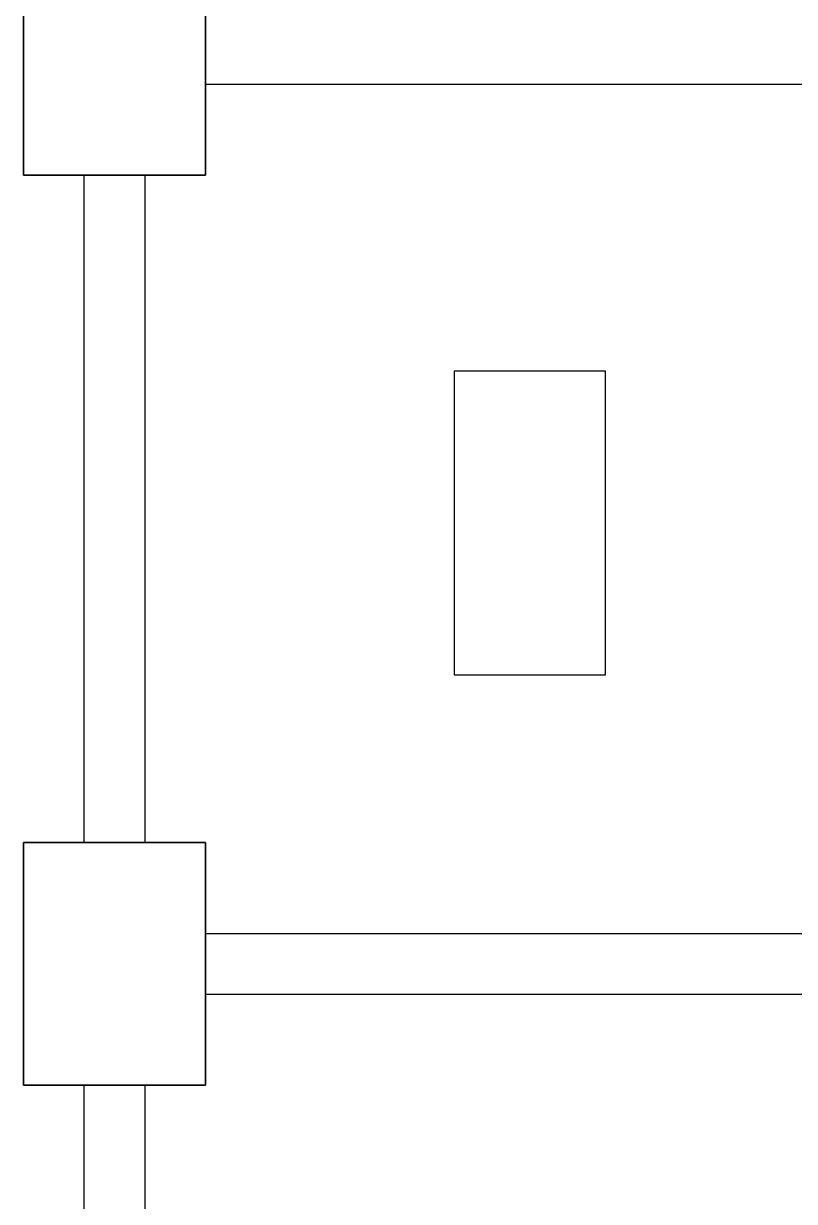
# Model space of a CAD drawing. Extents: x -19 to 297, y 0 to 420.
# Drawn here: x 224.67 to 231.02, y 262.31 to 272.02 of the extents above; entities that cross this region are included whole.
import ezdxf

# ---------------------------------------------------------------- set-up
doc = ezdxf.new("R2010")
doc.units = 0
doc.header["$MEASUREMENT"] = 0
doc.linetypes.add('K5LT_BASIC', pattern=[0])
doc.layers.add('Системный слой', color=7, linetype='Continuous')

# ---------------------------------------------------------------- blocks, each defined once
blk = doc.blocks.new('*U')
at = {"layer": 'Системный слой', "color": 5, "linetype": 'K5LT_BASIC'}
for p, q in [((224.6667, 272.7688), (224.6667, 270.7688)), ((226.1667, 270.7688), (226.1667, 272.7688)), ((224.6667, 270.7688), (226.1667, 270.7688)), ((229.4663, 269.153), (228.2163, 269.153)), ((228.2163, 269.153), (228.2163, 266.653)), ((229.4663, 266.653), (229.4663, 269.153)), ((228.2163, 266.653), (229.4663, 266.653)), ((226.1667, 265.2688), (224.6667, 265.2688)), ((224.6667, 265.2688), (224.6667, 263.2688)), ((226.1667, 263.2688), (226.1667, 265.2688)), ((224.6667, 263.2688), (226.1667, 263.2688))]:
    blk.add_line(p, q, dxfattribs=at)

msp = doc.modelspace()

# ---------------------------------------------------------------- linework, layer by layer
at = {"layer": 'Системный слой', "color": 5, "linetype": 'K5LT_BASIC'}
for p, q in [((224.6667, 272.7688), (224.6667, 270.7688)), ((224.6667, 270.7688), (224.6667, 272.7688)), ((226.1667, 272.7688), (226.1667, 270.7688)), ((226.1667, 270.7688), (226.1667, 272.7688)), ((226.1667, 270.7688), (226.1667, 272.7688)), ((226.1667, 272.0188), (226.1667, 271.2688)), ((226.1662, 271.519), (240.1662, 271.519)), ((226.1667, 270.7688), (224.6667, 270.7688)), ((224.6667, 270.7688), (226.1667, 270.7688)), ((225.1667, 265.2688), (225.1667, 270.7688)), ((225.6667, 270.7688), (225.6667, 265.2688)), ((224.6667, 265.2688), (226.1667, 265.2688)), ((224.6667, 265.2688), (224.6667, 263.2688)), ((224.6667, 263.2688), (224.6667, 265.2688)), ((224.6667, 265.2688), (226.1667, 265.2688)), ((226.1667, 265.2688), (225.1667, 265.2688)), ((226.1662, 264.769), (226.1667, 265.2688)), ((226.1667, 265.2688), (226.1667, 263.2688)), ((226.1667, 263.2688), (226.1667, 265.2688)), ((226.1667, 263.2688), (226.1667, 265.2688)), ((226.1662, 264.519), (240.1662, 264.519)), ((226.1667, 264.5188), (226.1667, 263.7688)), ((226.1662, 264.019), (240.1662, 264.019)), ((226.1667, 263.2688), (224.6667, 263.2688)), ((224.6667, 263.2688), (226.1667, 263.2688)), ((225.1667, 257.7688), (225.1667, 263.2688)), ((225.6667, 263.2688), (225.6667, 257.7688))]:
    msp.add_line(p, q, dxfattribs=at)

# ---------------------------------------------------------------- block references
at = {"layer": 'Системный слой'}
msp.add_blockref('*U', (0, 0), dxfattribs=at)
msp.add_blockref('*U', (0, 0), dxfattribs=at)
msp.add_blockref('*U', (0, 0), dxfattribs=at)
msp.add_blockref('*U', (0, 0), dxfattribs=at)
msp.add_blockref('*U', (0, 0), dxfattribs=at)
msp.add_blockref('*U', (0, 0), dxfattribs=at)
msp.add_blockref('*U', (0, 0), dxfattribs=at)
msp.add_blockref('*U', (0, 0), dxfattribs=at)
msp.add_blockref('*U', (0, 0), dxfattribs=at)
msp.add_blockref('*U', (0, 0), dxfattribs=at)
msp.add_blockref('*U', (0, 0), dxfattribs=at)
msp.add_blockref('*U', (0, 0), dxfattribs=at)
msp.add_blockref('*U', (0, 0), dxfattribs=at)
msp.add_blockref('*U', (0, 0), dxfattribs=at)
msp.add_blockref('*U', (0, 0), dxfattribs=at)
msp.add_blockref('*U', (0, 0), dxfattribs=at)
msp.add_blockref('*U', (0, 0), dxfattribs=at)
msp.add_blockref('*U', (0, 0), dxfattribs=at)
msp.add_blockref('*U', (0, 0), dxfattribs=at)
msp.add_blockref('*U', (0, 0), dxfattribs=at)
msp.add_blockref('*U', (0, 0), dxfattribs=at)
msp.add_blockref('*U', (0, 0), dxfattribs=at)
msp.add_blockref('*U', (0, 0), dxfattribs=at)
msp.add_blockref('*U', (0, 0), dxfattribs=at)
msp.add_blockref('*U', (0, 0), dxfattribs=at)
msp.add_blockref('*U', (0, 0), dxfattribs=at)
msp.add_blockref('*U', (0, 0), dxfattribs=at)
msp.add_blockref('*U', (0, 0), dxfattribs=at)
msp.add_blockref('*U', (0, 0), dxfattribs=at)
msp.add_blockref('*U', (0, 0), dxfattribs=at)
msp.add_blockref('*U', (0, 0), dxfattribs=at)
msp.add_blockref('*U', (0, 0), dxfattribs=at)
msp.add_blockref('*U', (0, 0), dxfattribs=at)
msp.add_blockref('*U', (0, 0), dxfattribs=at)
msp.add_blockref('*U', (0, 0), dxfattribs=at)
msp.add_blockref('*U', (0, 0), dxfattribs=at)
msp.add_blockref('*U', (0, 0), dxfattribs=at)
msp.add_blockref('*U', (0, 0), dxfattribs=at)
msp.add_blockref('*U', (0, 0), dxfattribs=at)
msp.add_blockref('*U', (0, 0), dxfattribs=at)
msp.add_blockref('*U', (0, 0), dxfattribs=at)
msp.add_blockref('*U', (0, 0), dxfattribs=at)
msp.add_blockref('*U', (0, 0), dxfattribs=at)
msp.add_blockref('*U', (0, 0), dxfattribs=at)
msp.add_blockref('*U', (0, 0), dxfattribs=at)
msp.add_blockref('*U', (0, 0), dxfattribs=at)
msp.add_blockref('*U', (0, 0), dxfattribs=at)
msp.add_blockref('*U', (0, 0), dxfattribs=at)
msp.add_blockref('*U', (0, 0), dxfattribs=at)
msp.add_blockref('*U', (0, 0), dxfattribs=at)
msp.add_blockref('*U', (0, 0), dxfattribs=at)
msp.add_blockref('*U', (0, 0), dxfattribs=at)
msp.add_blockref('*U', (0, 0), dxfattribs=at)
msp.add_blockref('*U', (0, 0), dxfattribs=at)
msp.add_blockref('*U', (0, 0), dxfattribs=at)
msp.add_blockref('*U', (0, 0), dxfattribs=at)
msp.add_blockref('*U', (0, 0), dxfattribs=at)
msp.add_blockref('*U', (0, 0), dxfattribs=at)
msp.add_blockref('*U', (0, 0), dxfattribs=at)
msp.add_blockref('*U', (0, 0), dxfattribs=at)
msp.add_blockref('*U', (0, 0), dxfattribs=at)
msp.add_blockref('*U', (0, 0), dxfattribs=at)
msp.add_blockref('*U', (0, 0), dxfattribs=at)
msp.add_blockref('*U', (0, 0), dxfattribs=at)
msp.add_blockref('*U', (0, 0), dxfattribs=at)
msp.add_blockref('*U', (0, 0), dxfattribs=at)
msp.add_blockref('*U', (0, 0), dxfattribs=at)
msp.add_blockref('*U', (0, 0), dxfattribs=at)
msp.add_blockref('*U', (0, 0), dxfattribs=at)
msp.add_blockref('*U', (0, 0), dxfattribs=at)
msp.add_blockref('*U', (0, 0), dxfattribs=at)
msp.add_blockref('*U', (0, 0), dxfattribs=at)
msp.add_blockref('*U', (0, 0), dxfattribs=at)
msp.add_blockref('*U', (0, 0), dxfattribs=at)
msp.add_blockref('*U', (0, 0), dxfattribs=at)
msp.add_blockref('*U', (0, 0), dxfattribs=at)
msp.add_blockref('*U', (0, 0), dxfattribs=at)
msp.add_blockref('*U', (0, 0), dxfattribs=at)
msp.add_blockref('*U', (0, 0), dxfattribs=at)
msp.add_blockref('*U', (0, 0), dxfattribs=at)
msp.add_blockref('*U', (0, 0), dxfattribs=at)
msp.add_blockref('*U', (0, 0), dxfattribs=at)
msp.add_blockref('*U', (0, 0), dxfattribs=at)
msp.add_blockref('*U', (0, 0), dxfattribs=at)
msp.add_blockref('*U', (0, 0), dxfattribs=at)
msp.add_blockref('*U', (0, 0), dxfattribs=at)
msp.add_blockref('*U', (0, 0), dxfattribs=at)
msp.add_blockref('*U', (0, 0), dxfattribs=at)
msp.add_blockref('*U', (0, 0), dxfattribs=at)
msp.add_blockref('*U', (0, 0), dxfattribs=at)
msp.add_blockref('*U', (0, 0), dxfattribs=at)
msp.add_blockref('*U', (0, 0), dxfattribs=at)
msp.add_blockref('*U', (0, 0), dxfattribs=at)
msp.add_blockref('*U', (0, 0), dxfattribs=at)
msp.add_blockref('*U', (0, 0), dxfattribs=at)
msp.add_blockref('*U', (0, 0), dxfattribs=at)
msp.add_blockref('*U', (0, 0), dxfattribs=at)
msp.add_blockref('*U', (0, 0), dxfattribs=at)
msp.add_blockref('*U', (0, 0), dxfattribs=at)
msp.add_blockref('*U', (0, 0), dxfattribs=at)
msp.add_blockref('*U', (0, 0), dxfattribs=at)
msp.add_blockref('*U', (0, 0), dxfattribs=at)
msp.add_blockref('*U', (0, 0), dxfattribs=at)
msp.add_blockref('*U', (0, 0), dxfattribs=at)
msp.add_blockref('*U', (0, 0), dxfattribs=at)
msp.add_blockref('*U', (0, 0), dxfattribs=at)
msp.add_blockref('*U', (0, 0), dxfattribs=at)
msp.add_blockref('*U', (0, 0), dxfattribs=at)
msp.add_blockref('*U', (0, 0), dxfattribs=at)
msp.add_blockref('*U', (0, 0), dxfattribs=at)
msp.add_blockref('*U', (0, 0), dxfattribs=at)
msp.add_blockref('*U', (0, 0), dxfattribs=at)
msp.add_blockref('*U', (0, 0), dxfattribs=at)
msp.add_blockref('*U', (0, 0), dxfattribs=at)
msp.add_blockref('*U', (0, 0), dxfattribs=at)
msp.add_blockref('*U', (0, 0), dxfattribs=at)
msp.add_blockref('*U', (0, 0), dxfattribs=at)
msp.add_blockref('*U', (0, 0), dxfattribs=at)
msp.add_blockref('*U', (0, 0), dxfattribs=at)
msp.add_blockref('*U', (0, 0), dxfattribs=at)
msp.add_blockref('*U', (0, 0), dxfattribs=at)
msp.add_blockref('*U', (0, 0), dxfattribs=at)
msp.add_blockref('*U', (0, 0), dxfattribs=at)
msp.add_blockref('*U', (0, 0), dxfattribs=at)
msp.add_blockref('*U', (0, 0), dxfattribs=at)
msp.add_blockref('*U', (0, 0), dxfattribs=at)
msp.add_blockref('*U', (0, 0), dxfattribs=at)
msp.add_blockref('*U', (0, 0), dxfattribs=at)
msp.add_blockref('*U', (0, 0), dxfattribs=at)
msp.add_blockref('*U', (0, 0), dxfattribs=at)
msp.add_blockref('*U', (0, 0), dxfattribs=at)
msp.add_blockref('*U', (0, 0), dxfattribs=at)
msp.add_blockref('*U', (0, 0), dxfattribs=at)
msp.add_blockref('*U', (0, 0), dxfattribs=at)
msp.add_blockref('*U', (0, 0), dxfattribs=at)
msp.add_blockref('*U', (0, 0), dxfattribs=at)
msp.add_blockref('*U', (0, 0), dxfattribs=at)
msp.add_blockref('*U', (0, 0), dxfattribs=at)
msp.add_blockref('*U', (0, 0), dxfattribs=at)
msp.add_blockref('*U', (0, 0), dxfattribs=at)
msp.add_blockref('*U', (0, 0), dxfattribs=at)
msp.add_blockref('*U', (0, 0), dxfattribs=at)
msp.add_blockref('*U', (0, 0), dxfattribs=at)
msp.add_blockref('*U', (0, 0), dxfattribs=at)
msp.add_blockref('*U', (0, 0), dxfattribs=at)
msp.add_blockref('*U', (0, 0), dxfattribs=at)
msp.add_blockref('*U', (0, 0), dxfattribs=at)
msp.add_blockref('*U', (0, 0), dxfattribs=at)
msp.add_blockref('*U', (0, 0), dxfattribs=at)
msp.add_blockref('*U', (0, 0), dxfattribs=at)
msp.add_blockref('*U', (0, 0), dxfattribs=at)
msp.add_blockref('*U', (0, 0), dxfattribs=at)
msp.add_blockref('*U', (0, 0), dxfattribs=at)
msp.add_blockref('*U', (0, 0), dxfattribs=at)
msp.add_blockref('*U', (0, 0), dxfattribs=at)
msp.add_blockref('*U', (0, 0), dxfattribs=at)
msp.add_blockref('*U', (0, 0), dxfattribs=at)
msp.add_blockref('*U', (0, 0), dxfattribs=at)
msp.add_blockref('*U', (0, 0), dxfattribs=at)
msp.add_blockref('*U', (0, 0), dxfattribs=at)
msp.add_blockref('*U', (0, 0), dxfattribs=at)
msp.add_blockref('*U', (0, 0), dxfattribs=at)
msp.add_blockref('*U', (0, 0), dxfattribs=at)
msp.add_blockref('*U', (0, 0), dxfattribs=at)
msp.add_blockref('*U', (0, 0), dxfattribs=at)
msp.add_blockref('*U', (0, 0), dxfattribs=at)
msp.add_blockref('*U', (0, 0), dxfattribs=at)
msp.add_blockref('*U', (0, 0), dxfattribs=at)
msp.add_blockref('*U', (0, 0), dxfattribs=at)
msp.add_blockref('*U', (0, 0), dxfattribs=at)
msp.add_blockref('*U', (0, 0), dxfattribs=at)
msp.add_blockref('*U', (0, 0), dxfattribs=at)
msp.add_blockref('*U', (0, 0), dxfattribs=at)
msp.add_blockref('*U', (0, 0), dxfattribs=at)
msp.add_blockref('*U', (0, 0), dxfattribs=at)
msp.add_blockref('*U', (0, 0), dxfattribs=at)
msp.add_blockref('*U', (0, 0), dxfattribs=at)
msp.add_blockref('*U', (0, 0), dxfattribs=at)
msp.add_blockref('*U', (0, 0), dxfattribs=at)
msp.add_blockref('*U', (0, 0), dxfattribs=at)
msp.add_blockref('*U', (0, 0), dxfattribs=at)
msp.add_blockref('*U', (0, 0), dxfattribs=at)
msp.add_blockref('*U', (0, 0), dxfattribs=at)
msp.add_blockref('*U', (0, 0), dxfattribs=at)
msp.add_blockref('*U', (0, 0), dxfattribs=at)
msp.add_blockref('*U', (0, 0), dxfattribs=at)
msp.add_blockref('*U', (0, 0), dxfattribs=at)
msp.add_blockref('*U', (0, 0), dxfattribs=at)
msp.add_blockref('*U', (0, 0), dxfattribs=at)
msp.add_blockref('*U', (0, 0), dxfattribs=at)
msp.add_blockref('*U', (0, 0), dxfattribs=at)
msp.add_blockref('*U', (0, 0), dxfattribs=at)
msp.add_blockref('*U', (0, 0), dxfattribs=at)
msp.add_blockref('*U', (0, 0), dxfattribs=at)
msp.add_blockref('*U', (0, 0), dxfattribs=at)
msp.add_blockref('*U', (0, 0), dxfattribs=at)
msp.add_blockref('*U', (0, 0), dxfattribs=at)
msp.add_blockref('*U', (0, 0), dxfattribs=at)
msp.add_blockref('*U', (0, 0), dxfattribs=at)
msp.add_blockref('*U', (0, 0), dxfattribs=at)
msp.add_blockref('*U', (0, 0), dxfattribs=at)
msp.add_blockref('*U', (0, 0), dxfattribs=at)
msp.add_blockref('*U', (0, 0), dxfattribs=at)
msp.add_blockref('*U', (0, 0), dxfattribs=at)
msp.add_blockref('*U', (0, 0), dxfattribs=at)
msp.add_blockref('*U', (0, 0), dxfattribs=at)
msp.add_blockref('*U', (0, 0), dxfattribs=at)
msp.add_blockref('*U', (0, 0), dxfattribs=at)
msp.add_blockref('*U', (0, 0), dxfattribs=at)
msp.add_blockref('*U', (0, 0), dxfattribs=at)
msp.add_blockref('*U', (0, 0), dxfattribs=at)
msp.add_blockref('*U', (0, 0), dxfattribs=at)
msp.add_blockref('*U', (0, 0), dxfattribs=at)
msp.add_blockref('*U', (0, 0), dxfattribs=at)
msp.add_blockref('*U', (0, 0), dxfattribs=at)
msp.add_blockref('*U', (0, 0), dxfattribs=at)
msp.add_blockref('*U', (0, 0), dxfattribs=at)
msp.add_blockref('*U', (0, 0), dxfattribs=at)
msp.add_blockref('*U', (0, 0), dxfattribs=at)
msp.add_blockref('*U', (0, 0), dxfattribs=at)
msp.add_blockref('*U', (0, 0), dxfattribs=at)
msp.add_blockref('*U', (0, 0), dxfattribs=at)
msp.add_blockref('*U', (0, 0), dxfattribs=at)
msp.add_blockref('*U', (0, 0), dxfattribs=at)
msp.add_blockref('*U', (0, 0), dxfattribs=at)
msp.add_blockref('*U', (0, 0), dxfattribs=at)
msp.add_blockref('*U', (0, 0), dxfattribs=at)
msp.add_blockref('*U', (0, 0), dxfattribs=at)
msp.add_blockref('*U', (0, 0), dxfattribs=at)
msp.add_blockref('*U', (0, 0), dxfattribs=at)
msp.add_blockref('*U', (0, 0), dxfattribs=at)
msp.add_blockref('*U', (0, 0), dxfattribs=at)
msp.add_blockref('*U', (0, 0), dxfattribs=at)
msp.add_blockref('*U', (0, 0), dxfattribs=at)
msp.add_blockref('*U', (0, 0), dxfattribs=at)
msp.add_blockref('*U', (0, 0), dxfattribs=at)
msp.add_blockref('*U', (0, 0), dxfattribs=at)
msp.add_blockref('*U', (0, 0), dxfattribs=at)
msp.add_blockref('*U', (0, 0), dxfattribs=at)
msp.add_blockref('*U', (0, 0), dxfattribs=at)
msp.add_blockref('*U', (0, 0), dxfattribs=at)
msp.add_blockref('*U', (0, 0), dxfattribs=at)
msp.add_blockref('*U', (0, 0), dxfattribs=at)
msp.add_blockref('*U', (0, 0), dxfattribs=at)
msp.add_blockref('*U', (0, 0), dxfattribs=at)
msp.add_blockref('*U', (0, 0), dxfattribs=at)
msp.add_blockref('*U', (0, 0), dxfattribs=at)
msp.add_blockref('*U', (0, 0), dxfattribs=at)
msp.add_blockref('*U', (0, 0), dxfattribs=at)
msp.add_blockref('*U', (0, 0), dxfattribs=at)
msp.add_blockref('*U', (0, 0), dxfattribs=at)
msp.add_blockref('*U', (0, 0), dxfattribs=at)
msp.add_blockref('*U', (0, 0), dxfattribs=at)
msp.add_blockref('*U', (0, 0), dxfattribs=at)
msp.add_blockref('*U', (0, 0), dxfattribs=at)
msp.add_blockref('*U', (0, 0), dxfattribs=at)
msp.add_blockref('*U', (0, 0), dxfattribs=at)
msp.add_blockref('*U', (0, 0), dxfattribs=at)
msp.add_blockref('*U', (0, 0), dxfattribs=at)
msp.add_blockref('*U', (0, 0), dxfattribs=at)
msp.add_blockref('*U', (0, 0), dxfattribs=at)
msp.add_blockref('*U', (0, 0), dxfattribs=at)
msp.add_blockref('*U', (0, 0), dxfattribs=at)
msp.add_blockref('*U', (0, 0), dxfattribs=at)
msp.add_blockref('*U', (0, 0), dxfattribs=at)
msp.add_blockref('*U', (0, 0), dxfattribs=at)
msp.add_blockref('*U', (0, 0), dxfattribs=at)
msp.add_blockref('*U', (0, 0), dxfattribs=at)
msp.add_blockref('*U', (0, 0), dxfattribs=at)
msp.add_blockref('*U', (0, 0), dxfattribs=at)
msp.add_blockref('*U', (0, 0), dxfattribs=at)
msp.add_blockref('*U', (0, 0), dxfattribs=at)
msp.add_blockref('*U', (0, 0), dxfattribs=at)
msp.add_blockref('*U', (0, 0), dxfattribs=at)
msp.add_blockref('*U', (0, 0), dxfattribs=at)
msp.add_blockref('*U', (0, 0), dxfattribs=at)
msp.add_blockref('*U', (0, 0), dxfattribs=at)
msp.add_blockref('*U', (0, 0), dxfattribs=at)
msp.add_blockref('*U', (0, 0), dxfattribs=at)
msp.add_blockref('*U', (0, 0), dxfattribs=at)
msp.add_blockref('*U', (0, 0), dxfattribs=at)
msp.add_blockref('*U', (0, 0), dxfattribs=at)
msp.add_blockref('*U', (0, 0), dxfattribs=at)
msp.add_blockref('*U', (0, 0), dxfattribs=at)
msp.add_blockref('*U', (0, 0), dxfattribs=at)
msp.add_blockref('*U', (0, 0), dxfattribs=at)
msp.add_blockref('*U', (0, 0), dxfattribs=at)
msp.add_blockref('*U', (0, 0), dxfattribs=at)
msp.add_blockref('*U', (0, 0), dxfattribs=at)
msp.add_blockref('*U', (0, 0), dxfattribs=at)
msp.add_blockref('*U', (0, 0), dxfattribs=at)
msp.add_blockref('*U', (0, 0), dxfattribs=at)
msp.add_blockref('*U', (0, 0), dxfattribs=at)
msp.add_blockref('*U', (0, 0), dxfattribs=at)
msp.add_blockref('*U', (0, 0), dxfattribs=at)
msp.add_blockref('*U', (0, 0), dxfattribs=at)
msp.add_blockref('*U', (0, 0), dxfattribs=at)
msp.add_blockref('*U', (0, 0), dxfattribs=at)
msp.add_blockref('*U', (0, 0), dxfattribs=at)
msp.add_blockref('*U', (0, 0), dxfattribs=at)
msp.add_blockref('*U', (0, 0), dxfattribs=at)
msp.add_blockref('*U', (0, 0), dxfattribs=at)
msp.add_blockref('*U', (0, 0), dxfattribs=at)
msp.add_blockref('*U', (0, 0), dxfattribs=at)
msp.add_blockref('*U', (0, 0), dxfattribs=at)
msp.add_blockref('*U', (0, 0), dxfattribs=at)
msp.add_blockref('*U', (0, 0), dxfattribs=at)
msp.add_blockref('*U', (0, 0), dxfattribs=at)
msp.add_blockref('*U', (0, 0), dxfattribs=at)
msp.add_blockref('*U', (0, 0), dxfattribs=at)
msp.add_blockref('*U', (0, 0), dxfattribs=at)
msp.add_blockref('*U', (0, 0), dxfattribs=at)
msp.add_blockref('*U', (0, 0), dxfattribs=at)
msp.add_blockref('*U', (0, 0), dxfattribs=at)
msp.add_blockref('*U', (0, 0), dxfattribs=at)
msp.add_blockref('*U', (0, 0), dxfattribs=at)
msp.add_blockref('*U', (0, 0), dxfattribs=at)
msp.add_blockref('*U', (0, 0), dxfattribs=at)
msp.add_blockref('*U', (0, 0), dxfattribs=at)
msp.add_blockref('*U', (0, 0), dxfattribs=at)
msp.add_blockref('*U', (0, 0), dxfattribs=at)
msp.add_blockref('*U', (0, 0), dxfattribs=at)
msp.add_blockref('*U', (0, 0), dxfattribs=at)
msp.add_blockref('*U', (0, 0), dxfattribs=at)
msp.add_blockref('*U', (0, 0), dxfattribs=at)
msp.add_blockref('*U', (0, 0), dxfattribs=at)
msp.add_blockref('*U', (0, 0), dxfattribs=at)
msp.add_blockref('*U', (0, 0), dxfattribs=at)
msp.add_blockref('*U', (0, 0), dxfattribs=at)
msp.add_blockref('*U', (0, 0), dxfattribs=at)
msp.add_blockref('*U', (0, 0), dxfattribs=at)
msp.add_blockref('*U', (0, 0), dxfattribs=at)
msp.add_blockref('*U', (0, 0), dxfattribs=at)
msp.add_blockref('*U', (0, 0), dxfattribs=at)
msp.add_blockref('*U', (0, 0), dxfattribs=at)
msp.add_blockref('*U', (0, 0), dxfattribs=at)
msp.add_blockref('*U', (0, 0), dxfattribs=at)
msp.add_blockref('*U', (0, 0), dxfattribs=at)
msp.add_blockref('*U', (0, 0), dxfattribs=at)
msp.add_blockref('*U', (0, 0), dxfattribs=at)
msp.add_blockref('*U', (0, 0), dxfattribs=at)
msp.add_blockref('*U', (0, 0), dxfattribs=at)
msp.add_blockref('*U', (0, 0), dxfattribs=at)
msp.add_blockref('*U', (0, 0), dxfattribs=at)
msp.add_blockref('*U', (0, 0), dxfattribs=at)
msp.add_blockref('*U', (0, 0), dxfattribs=at)
msp.add_blockref('*U', (0, 0), dxfattribs=at)
msp.add_blockref('*U', (0, 0), dxfattribs=at)
msp.add_blockref('*U', (0, 0), dxfattribs=at)
msp.add_blockref('*U', (0, 0), dxfattribs=at)
msp.add_blockref('*U', (0, 0), dxfattribs=at)
msp.add_blockref('*U', (0, 0), dxfattribs=at)
msp.add_blockref('*U', (0, 0), dxfattribs=at)
msp.add_blockref('*U', (0, 0), dxfattribs=at)
msp.add_blockref('*U', (0, 0), dxfattribs=at)
msp.add_blockref('*U', (0, 0), dxfattribs=at)
msp.add_blockref('*U', (0, 0), dxfattribs=at)
msp.add_blockref('*U', (0, 0), dxfattribs=at)
msp.add_blockref('*U', (0, 0), dxfattribs=at)
msp.add_blockref('*U', (0, 0), dxfattribs=at)
msp.add_blockref('*U', (0, 0), dxfattribs=at)
msp.add_blockref('*U', (0, 0), dxfattribs=at)
msp.add_blockref('*U', (0, 0), dxfattribs=at)
msp.add_blockref('*U', (0, 0), dxfattribs=at)
msp.add_blockref('*U', (0, 0), dxfattribs=at)
msp.add_blockref('*U', (0, 0), dxfattribs=at)
msp.add_blockref('*U', (0, 0), dxfattribs=at)
msp.add_blockref('*U', (0, 0), dxfattribs=at)
msp.add_blockref('*U', (0, 0), dxfattribs=at)
msp.add_blockref('*U', (0, 0), dxfattribs=at)
msp.add_blockref('*U', (0, 0), dxfattribs=at)
msp.add_blockref('*U', (0, 0), dxfattribs=at)
msp.add_blockref('*U', (0, 0), dxfattribs=at)
msp.add_blockref('*U', (0, 0), dxfattribs=at)
msp.add_blockref('*U', (0, 0), dxfattribs=at)
msp.add_blockref('*U', (0, 0), dxfattribs=at)
msp.add_blockref('*U', (0, 0), dxfattribs=at)
msp.add_blockref('*U', (0, 0), dxfattribs=at)
msp.add_blockref('*U', (0, 0), dxfattribs=at)
msp.add_blockref('*U', (0, 0), dxfattribs=at)
msp.add_blockref('*U', (0, 0), dxfattribs=at)
msp.add_blockref('*U', (0, 0), dxfattribs=at)
msp.add_blockref('*U', (0, 0), dxfattribs=at)
msp.add_blockref('*U', (0, 0), dxfattribs=at)
msp.add_blockref('*U', (0, 0), dxfattribs=at)
msp.add_blockref('*U', (0, 0), dxfattribs=at)
msp.add_blockref('*U', (0, 0), dxfattribs=at)
msp.add_blockref('*U', (0, 0), dxfattribs=at)
msp.add_blockref('*U', (0, 0), dxfattribs=at)
msp.add_blockref('*U', (0, 0), dxfattribs=at)
msp.add_blockref('*U', (0, 0), dxfattribs=at)
msp.add_blockref('*U', (0, 0), dxfattribs=at)
msp.add_blockref('*U', (0, 0), dxfattribs=at)
msp.add_blockref('*U', (0, 0), dxfattribs=at)
msp.add_blockref('*U', (0, 0), dxfattribs=at)
msp.add_blockref('*U', (0, 0), dxfattribs=at)
msp.add_blockref('*U', (0, 0), dxfattribs=at)
msp.add_blockref('*U', (0, 0), dxfattribs=at)
msp.add_blockref('*U', (0, 0), dxfattribs=at)
msp.add_blockref('*U', (0, 0), dxfattribs=at)
msp.add_blockref('*U', (0, 0), dxfattribs=at)
msp.add_blockref('*U', (0, 0), dxfattribs=at)
msp.add_blockref('*U', (0, 0), dxfattribs=at)
msp.add_blockref('*U', (0, 0), dxfattribs=at)
msp.add_blockref('*U', (0, 0), dxfattribs=at)
msp.add_blockref('*U', (0, 0), dxfattribs=at)
msp.add_blockref('*U', (0, 0), dxfattribs=at)
msp.add_blockref('*U', (0, 0), dxfattribs=at)
msp.add_blockref('*U', (0, 0), dxfattribs=at)
msp.add_blockref('*U', (0, 0), dxfattribs=at)
msp.add_blockref('*U', (0, 0), dxfattribs=at)
msp.add_blockref('*U', (0, 0), dxfattribs=at)
msp.add_blockref('*U', (0, 0), dxfattribs=at)
msp.add_blockref('*U', (0, 0), dxfattribs=at)
msp.add_blockref('*U', (0, 0), dxfattribs=at)
msp.add_blockref('*U', (0, 0), dxfattribs=at)
msp.add_blockref('*U', (0, 0), dxfattribs=at)
msp.add_blockref('*U', (0, 0), dxfattribs=at)
msp.add_blockref('*U', (0, 0), dxfattribs=at)
msp.add_blockref('*U', (0, 0), dxfattribs=at)
msp.add_blockref('*U', (0, 0), dxfattribs=at)
msp.add_blockref('*U', (0, 0), dxfattribs=at)
msp.add_blockref('*U', (0, 0), dxfattribs=at)
msp.add_blockref('*U', (0, 0), dxfattribs=at)
msp.add_blockref('*U', (0, 0), dxfattribs=at)
msp.add_blockref('*U', (0, 0), dxfattribs=at)
msp.add_blockref('*U', (0, 0), dxfattribs=at)
msp.add_blockref('*U', (0, 0), dxfattribs=at)
msp.add_blockref('*U', (0, 0), dxfattribs=at)
msp.add_blockref('*U', (0, 0), dxfattribs=at)
msp.add_blockref('*U', (0, 0), dxfattribs=at)
msp.add_blockref('*U', (0, 0), dxfattribs=at)
msp.add_blockref('*U', (0, 0), dxfattribs=at)
msp.add_blockref('*U', (0, 0), dxfattribs=at)
msp.add_blockref('*U', (0, 0), dxfattribs=at)
msp.add_blockref('*U', (0, 0), dxfattribs=at)
msp.add_blockref('*U', (0, 0), dxfattribs=at)
msp.add_blockref('*U', (0, 0), dxfattribs=at)
msp.add_blockref('*U', (0, 0), dxfattribs=at)
msp.add_blockref('*U', (0, 0), dxfattribs=at)
msp.add_blockref('*U', (0, 0), dxfattribs=at)
msp.add_blockref('*U', (0, 0), dxfattribs=at)
msp.add_blockref('*U', (0, 0), dxfattribs=at)
msp.add_blockref('*U', (0, 0), dxfattribs=at)
msp.add_blockref('*U', (0, 0), dxfattribs=at)
msp.add_blockref('*U', (0, 0), dxfattribs=at)
msp.add_blockref('*U', (0, 0), dxfattribs=at)
msp.add_blockref('*U', (0, 0), dxfattribs=at)
msp.add_blockref('*U', (0, 0), dxfattribs=at)
msp.add_blockref('*U', (0, 0), dxfattribs=at)

doc.saveas('drawing.dxf')
